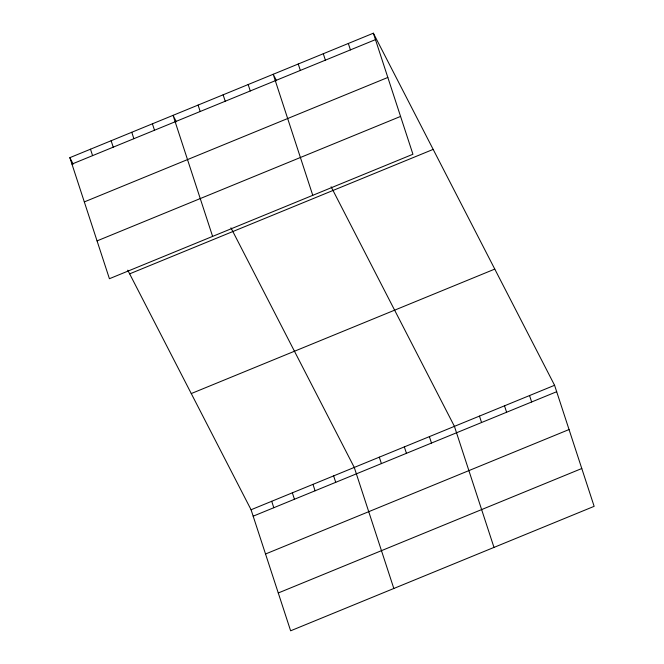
<?xml version="1.0" encoding="UTF-8"?>
<svg xmlns="http://www.w3.org/2000/svg" width="664" height="664" viewBox="0 0 664 664"><rect width="100%" height="100%" fill="white"/><g stroke="black" fill="none" stroke-linecap="round" stroke-linejoin="round"><path stroke-width="1" d="M373.367 33.2L412.933 154.247L109.419 278.714L69.853 157.667L373.367 33.2L554.581 385.286L594.147 506.333L290.633 630.8L251.067 509.753L127.754 270.165M71.953 164.091L375.467 39.624M84.311 201.914L387.826 77.456M97.052 240.891L400.566 116.424M129.654 273.85L433.169 149.392M191.265 393.561L494.78 269.094M251.067 509.753L554.581 385.286M253.175 516.177L556.689 391.71M265.534 554L569.048 429.542M278.274 592.977L581.788 468.51M276.531 80.726L273.203 74.277L312.769 195.324M331.112 186.775L454.425 426.363L493.991 547.41M176.367 121.802L173.047 115.345L212.613 236.392M230.947 227.843L354.269 467.431L393.827 588.478M69.853 157.667L73.173 164.116M529.548 395.553L531.648 401.986M504.507 405.82L506.607 412.253M479.466 416.096L481.566 422.52M348.326 43.467L350.426 49.9M323.285 53.734L325.385 60.167M429.384 436.63L431.484 443.054M298.244 64.001L300.344 70.434M404.343 446.897L406.443 453.321M379.302 457.164L381.41 463.596M248.162 84.544L250.27 90.968M223.129 94.811L225.229 101.235M333.627 475.897L335.727 482.321M198.088 105.078L200.188 111.502M312.985 484.363L315.085 490.787M292.351 492.829L294.451 499.253M152.405 123.811L154.505 130.235M271.709 501.287L273.809 507.719M131.771 132.277L133.871 138.701M111.129 140.735L113.229 147.167M90.487 149.201L92.586 155.625"/></g></svg>
